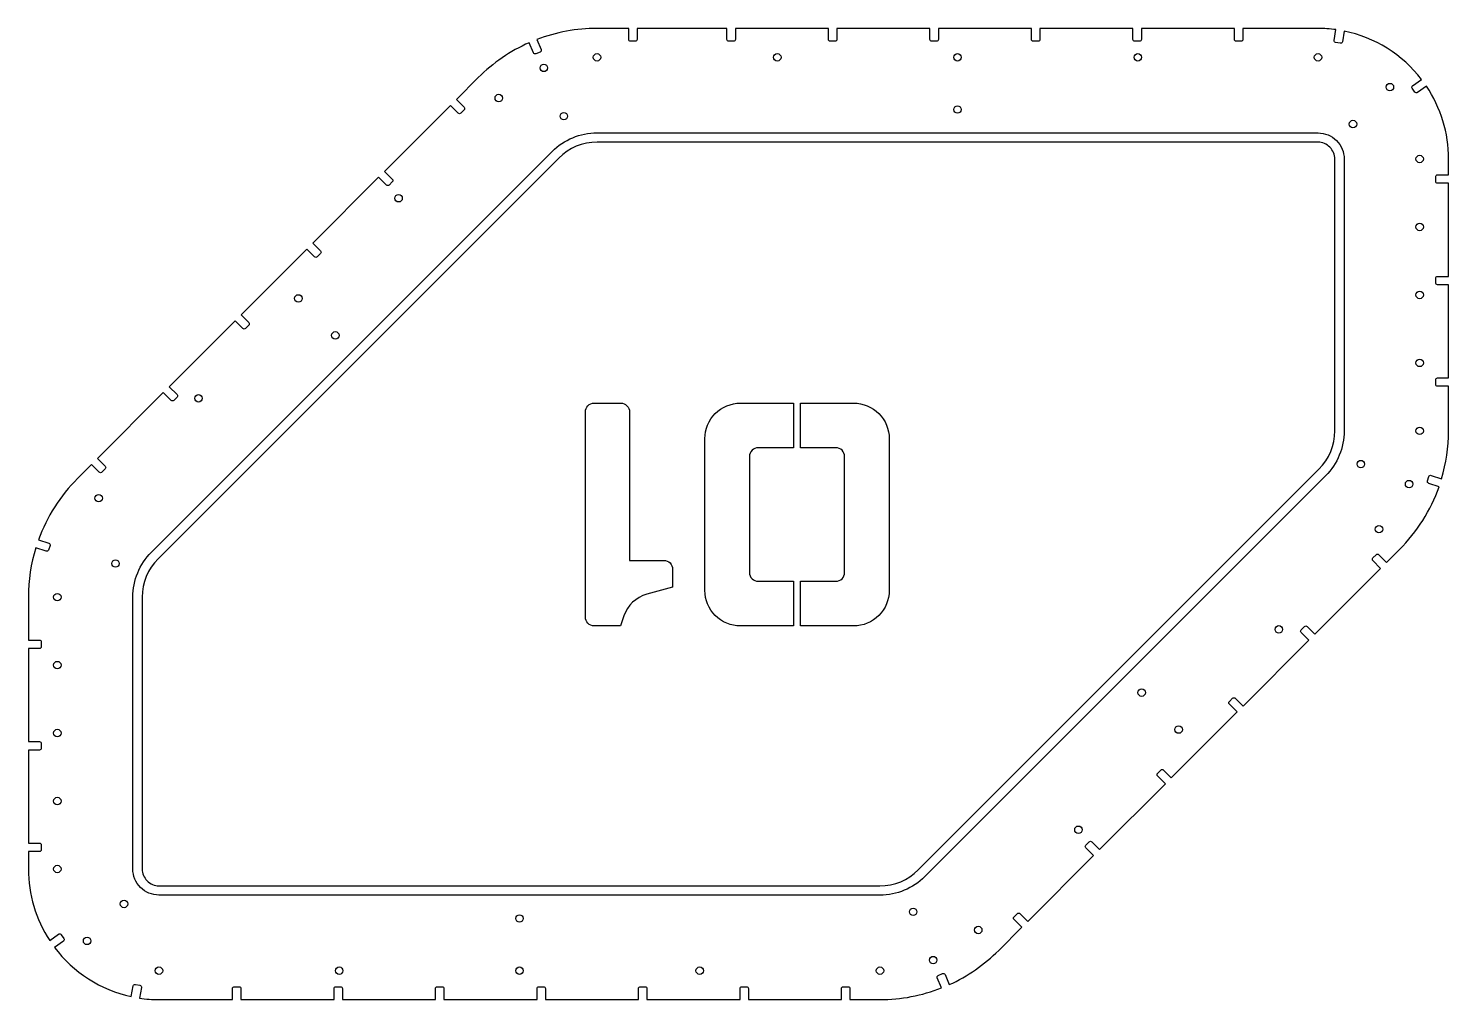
# Model space of a CAD drawing. Header units: millimetres. Extents: x -380 to 381, y 259 to 780.
import ezdxf

# ---------------------------------------------------------------- set-up
doc = ezdxf.new("R2010")
doc.units = ezdxf.units.MM
doc.layers.get('0').update_dxf_attribs({"linetype": 'CONTINUOUS'})

msp = doc.modelspace()

# ---------------------------------------------------------------- linework, layer by layer
for points in [[(-322.65, 267.06), (-320.19, 266.6, -0.414214), (-319.39, 265.44), (-320.45, 259.7, 0.037473), (-310, 258.91), (-270.57, 258.91), (-270.57, 264.79, -0.414214), (-269.57, 265.79), (-267.07, 265.79, -0.414214), (-266.07, 264.79), (-266.07, 258.91), (-216.15, 258.91), (-216.15, 264.79, -0.414214), (-215.15, 265.79), (-212.65, 265.79, -0.414214), (-211.65, 264.79), (-211.65, 258.91), (-161.74, 258.91), (-161.74, 264.79, -0.414214), (-160.74, 265.79), (-158.24, 265.79, -0.414214), (-157.24, 264.79), (-157.24, 258.91), (-107.32, 258.91), (-107.32, 264.79, -0.414214), (-106.32, 265.79), (-103.82, 265.79, -0.414214), (-102.82, 264.79), (-102.82, 258.91), (-52.9, 258.91), (-52.9, 264.79, -0.414214), (-51.9, 265.79), (-49.4, 265.79, -0.414214), (-48.4, 264.79), (-48.4, 258.91), (1.51, 258.91), (1.51, 264.79, -0.414214), (2.51, 265.79), (5.01, 265.79, -0.414214), (6.01, 264.79), (6.01, 258.91), (55.93, 258.91), (55.93, 264.79, -0.414214), (56.93, 265.79), (59.43, 265.79, -0.414214), (60.43, 264.79), (60.43, 258.91), (76.55, 258.91, 0.094154), (109.56, 265.18), (107.28, 270.57, -0.414214), (107.81, 271.88), (110.11, 272.85, -0.414214), (111.42, 272.32), (113.7, 266.94, 0.090214), (140.19, 285.27), (152.58, 297.67), (148.43, 301.82, -0.414214), (148.43, 303.24), (150.2, 305, -0.414214), (151.61, 305), (155.77, 300.85), (191.06, 336.14), (186.91, 340.3, -0.414214), (186.91, 341.71), (188.68, 343.48, -0.414214), (190.09, 343.48), (194.25, 339.33), (229.54, 374.62), (225.39, 378.78, -0.414214), (225.39, 380.19), (227.15, 381.96, -0.414214), (228.57, 381.96), (232.72, 377.81), (268.02, 413.1), (263.87, 417.26, -0.414214), (263.87, 418.67), (265.63, 420.44, -0.414214), (267.05, 420.44), (271.2, 416.28), (306.5, 451.58), (302.34, 455.74, -0.414214), (302.34, 457.15), (304.11, 458.92, -0.414214), (305.53, 458.92), (309.68, 454.76), (344.98, 490.06), (340.82, 494.21, -0.414214), (340.82, 495.63), (342.59, 497.4, -0.414214), (344, 497.4), (348.16, 493.24), (355.04, 500.13, 0.112079), (376.28, 533.84), (370.72, 535.65, -0.414214), (370.08, 536.91), (370.85, 539.28, -0.414214), (372.11, 539.93), (377.67, 538.12, 0.072361), (381.4, 563.76), (381.4, 587.68), (375.53, 587.68, -0.414214), (374.53, 588.68), (374.53, 591.18, -0.414214), (375.53, 592.18), (381.4, 592.18), (381.4, 642.09), (375.53, 642.09, -0.414214), (374.53, 643.09), (374.53, 645.59, -0.414214), (375.53, 646.59), (381.4, 646.59), (381.4, 696.51), (375.53, 696.51, -0.414214), (374.53, 697.51), (374.53, 700.01, -0.414214), (375.53, 701.01), (381.4, 701.01), (381.4, 709.51, 0.149), (369.51, 748.55), (364.77, 745.14, -0.414214), (363.37, 745.37), (361.91, 747.4, -0.414214), (362.14, 748.79), (366.88, 752.21, 0.180185), (325.43, 778.09), (324.45, 772.34, -0.414214), (323.29, 771.52), (320.83, 771.94, -0.414214), (320.01, 773.1), (321, 778.85, 0.03438), (311.4, 779.51), (271.11, 779.51), (271.11, 773.64, -0.414214), (270.11, 772.64), (267.61, 772.64, -0.414214), (266.61, 773.64), (266.61, 779.51), (216.69, 779.51), (216.69, 773.64, -0.414214), (215.69, 772.64), (213.19, 772.64, -0.414214), (212.19, 773.64), (212.19, 779.51), (162.28, 779.51), (162.28, 773.64, -0.414214), (161.28, 772.64), (158.78, 772.64, -0.414214), (157.78, 773.64), (157.78, 779.51), (107.86, 779.51), (107.86, 773.64, -0.414214), (106.86, 772.64), (104.36, 772.64, -0.414214), (103.36, 773.64), (103.36, 779.51), (53.44, 779.51), (53.44, 773.64, -0.414214), (52.44, 772.64), (49.94, 772.64, -0.414214), (48.94, 773.64), (48.94, 779.51), (-0.97, 779.51), (-0.97, 773.64, -0.414214), (-1.97, 772.64), (-4.47, 772.64, -0.414214), (-5.47, 773.64), (-5.47, 779.51), (-53.66, 779.51), (-53.66, 773.64, -0.414214), (-54.66, 772.64), (-57.16, 772.64, -0.414214), (-58.16, 773.64), (-58.16, 779.51), (-75.15, 779.51, 0.091731), (-107.35, 773.55), (-105.12, 768.15, -0.414214), (-105.66, 766.84), (-107.98, 765.89, -0.414214), (-109.28, 766.43), (-111.51, 771.84, 0.092637), (-138.79, 753.15), (-150.57, 741.37), (-146.41, 737.21, -0.414214), (-146.41, 735.8), (-148.18, 734.03, -0.414214), (-149.6, 734.03), (-153.75, 738.19), (-189.05, 702.89), (-184.89, 698.74, -0.414214), (-184.89, 697.32), (-186.66, 695.55, -0.414214), (-188.07, 695.55), (-192.23, 699.71), (-227.53, 664.41), (-223.37, 660.26, -0.414214), (-223.37, 658.84), (-225.14, 657.08, -0.414214), (-226.55, 657.08), (-230.71, 661.23), (-266, 625.93), (-261.85, 621.78, -0.414214), (-261.85, 620.36), (-263.62, 618.6, -0.414214), (-265.03, 618.6), (-269.19, 622.75), (-304.48, 587.46), (-300.33, 583.3, -0.414214), (-300.33, 581.89), (-302.1, 580.12, -0.414214), (-303.51, 580.12), (-307.67, 584.27), (-342.96, 548.98), (-338.81, 544.82, -0.414214), (-338.81, 543.41), (-340.57, 541.64, -0.414214), (-341.99, 541.64), (-346.14, 545.79), (-353.64, 538.3, 0.109647), (-374.59, 505.4), (-369.04, 503.54, -0.414214), (-368.41, 502.27), (-369.21, 499.9, -0.414214), (-370.47, 499.27), (-376.02, 501.13, 0.074776), (-380, 474.66), (-380, 451.61), (-374.12, 451.61, -0.414214), (-373.12, 450.61), (-373.12, 448.11, -0.414214), (-374.12, 447.11), (-380, 447.11), (-380, 397.2), (-374.12, 397.2, -0.414214), (-373.12, 396.2), (-373.12, 393.7, -0.414214), (-374.12, 392.7), (-380, 392.7), (-380, 342.78), (-374.12, 342.78, -0.414214), (-373.12, 341.78), (-373.12, 339.28, -0.414214), (-374.12, 338.28), (-380, 338.28), (-380, 328.91, 0.145844), (-368.58, 290.59), (-363.8, 293.94, -0.414214), (-362.4, 293.7), (-360.97, 291.65, -0.414214), (-361.21, 290.26), (-366, 286.91, 0.180185), (-324.87, 260.51), (-323.82, 266.25, -0.414214)], [(-99.19, 713.55, -0.198912), (-75.15, 723.51), (311.4, 723.51, -0.414214), (325.4, 709.51), (325.4, 563.76, -0.198912), (315.45, 539.72), (100.59, 324.87, -0.198912), (76.55, 314.91), (-310, 314.91, -0.414214), (-324, 328.91), (-324, 474.66, -0.198912), (-314.04, 498.7)], [(97.06, 328.41), (311.91, 543.26, 0.198912), (320.4, 563.76), (320.4, 709.51, 0.414214), (311.4, 718.51), (-75.15, 718.51, 0.198912), (-95.65, 710.02), (-310.51, 495.17, 0.198912), (-319, 474.66), (-319, 328.91, 0.414214), (-310, 319.91), (76.55, 319.91, 0.198912)], [(-76.64, 578.63), (-62.45, 578.63, -0.414214), (-57.7, 573.88), (-57.7, 494.35), (-39.36, 494.35, -0.414214), (-34.6, 489.59), (-34.6, 480.08), (-48.5, 476.17, 0.246208), (-60.8, 464.55), (-62.63, 459.24), (-76.64, 459.24, -0.414214), (-81.4, 464), (-81.4, 573.88, -0.414214)], [(30.17, 483.14), (30.17, 459.24), (1.69, 459.24, -0.414214), (-17.34, 478.27), (-17.34, 559.6, -0.414214), (1.69, 578.63), (30.17, 578.63), (30.17, 554.74), (11.32, 554.74, 0.414214), (6.56, 549.98), (6.56, 487.9, 0.414214), (11.32, 483.14)], [(81.49, 478.27, -0.414214), (62.46, 459.24), (33.98, 459.24), (33.98, 483.14), (52.84, 483.14, 0.414214), (57.59, 487.9), (57.59, 549.98, 0.414214), (52.84, 554.74), (33.98, 554.74), (33.98, 578.63), (62.46, 578.63, -0.414214), (81.49, 559.6)]]:
    msp.add_lwpolyline(points, format="xyb", close=True)
for centre in [(-75.15, 764.01), (21.49, 764.01), (118.13, 764.01), (214.77, 764.01), (311.4, 764.01), (-103.66, 758.34), (349.94, 748.05), (-127.83, 742.19), (-92.94, 732.47), (118.13, 736.01), (330.14, 728.25), (365.9, 709.51), (-181.54, 688.48), (365.9, 673.08), (-235.25, 634.77), (365.9, 636.64), (-215.45, 614.97), (365.9, 600.2), (-288.79, 581.23), (365.9, 563.76), (334.36, 545.97), (360.23, 535.25), (-342.33, 527.69), (344.08, 511.09), (-333.3, 492.65), (-364.5, 474.66), (290.37, 457.37), (-364.5, 438.22), (216.86, 423.46), (-364.5, 401.79), (236.66, 403.66), (-364.5, 365.35), (182.94, 349.95), (-364.5, 328.91), (-328.74, 310.17), (94.35, 305.95), (-116.72, 302.41), (129.23, 296.23), (-348.54, 290.37), (105.06, 280.08), (-310, 274.41), (-213.36, 274.41), (-116.72, 274.41), (-20.09, 274.41), (76.55, 274.41)]:
    msp.add_circle(centre, 2)

doc.saveas('drawing.dxf')
